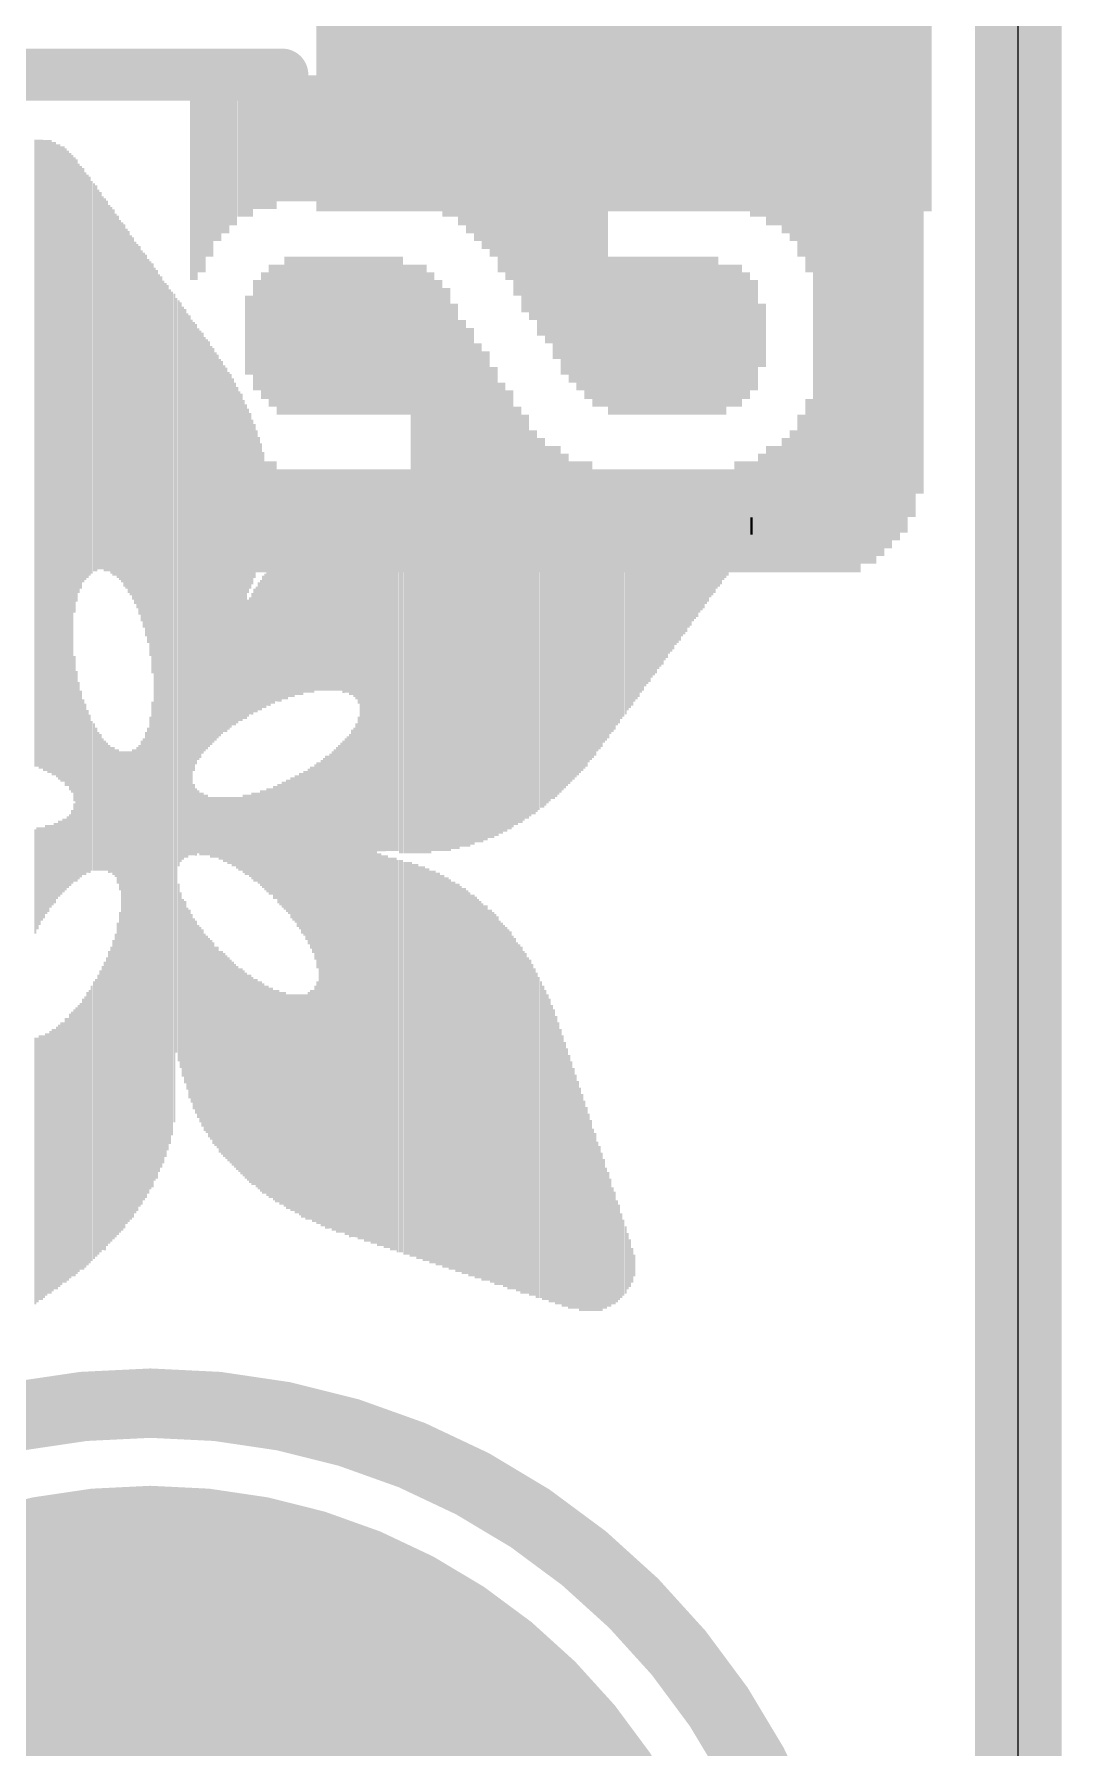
# Model space of a CAD drawing. Extents: x -9.1 to 30.1, y -12.8 to 22.4.
# Drawn here: x 17.38 to 20.38, y -0.6 to 4.42 of the extents above; entities that cross this region are included whole.
import ezdxf

# ---------------------------------------------------------------- set-up
doc = ezdxf.new("R2010")
doc.units = 0
for name, color, linetype in [('1', 12, 'CONTINUOUS'), ('16', 5, 'CONTINUOUS'), ('17', 110, 'CONTINUOUS'), ('20', 53, 'CONTINUOUS'), ('21', 40, 'CONTINUOUS'), ('22', 6, 'CONTINUOUS')]:
    doc.layers.add(name, color=color, linetype=linetype)

# ---------------------------------------------------------------- blocks, each defined once
blk = doc.blocks.new('RECT')
blk.add_solid([(-0.5, -0.5), (0.5, -0.5), (-0.5, 0.5), (0.5, 0.5)])
blk = doc.blocks.new('ROUNDP')
at = {"const_width": 0.5}
blk.add_lwpolyline([(0, -0.25, 1), (0, 0.25, 1), (0, -0.25)], format="xyb", dxfattribs=at)

msp = doc.modelspace()

# ---------------------------------------------------------------- linework, layer by layer
at = {"layer": '1', "const_width": 0.254}
msp.add_lwpolyline([(20.2565, 18.7325), (20.2565, -4.1275)], dxfattribs=at)
at = {"layer": '16', "const_width": 0.254}
msp.add_lwpolyline([(20.2565, 18.7325), (20.2565, -4.1275)], dxfattribs=at)
at = {"layer": '20'}
msp.add_line((20.2565, -1.5875), (20.2565, 16.1925), dxfattribs=at)
at = {"layer": '21', "const_width": 0.1524}
msp.add_lwpolyline([(18.1025, 4.3025), (15.5025, 4.3025)], dxfattribs=at)
at = {"layer": '21'}
for points, const_width in [([(18.1025, 4.2644, 1), (18.1025, 4.3406)], 0.0762), ([(17.7165, -3.5875, 1), (17.7165, 0.4125, 1), (17.7165, -3.5875)], 0.2032)]:
    msp.add_lwpolyline(points, format="xyb", dxfattribs=dict(at, const_width=const_width))

# ---------------------------------------------------------------- block references
at = {"layer": '1', "xscale": 1.8, "yscale": 1.2, "rotation": 180}
msp.add_blockref('RECT', (19.1025, 4.5025), dxfattribs=at)
at = {"layer": '17', "xscale": 3.516, "yscale": 3.516}
msp.add_blockref('ROUNDP', (17.7165, -1.5875), dxfattribs=at)
msp.add_blockref('ROUNDP', (17.7165, -1.5875), dxfattribs=at)
at = {"layer": '21', "rotation": 90}
for p, xscale, yscale in [((17.38, 3.1941), 1.8351, 0.0063), ((17.3863, 3.1941), 1.8351, 0.0064), ((17.3926, 3.1909), 1.8415, 0.0063), ((17.399, 3.1909), 1.8415, 0.0064), ((17.4054, 3.1877), 1.8478, 0.0063), ((17.4117, 3.1877), 1.8478, 0.0064), ((17.4181, 3.1845), 1.8542, 0.0063), ((17.4244, 3.1845), 1.8542, 0.0064), ((17.4307, 3.1782), 1.8542, 0.0063), ((17.4371, 3.1782), 1.8542, 0.0064), ((17.4435, 3.1718), 1.8542, 0.0063), ((17.4498, 3.1686), 1.8605, 0.0064), ((17.4562, 3.1623), 1.8606, 0.0063), ((17.4625, 3.1623), 1.8606, 0.0064), ((17.4688, 3.1528), 1.8669, 0.0063), ((17.4752, 3.1496), 1.8606, 0.0064), ((17.4816, 3.1401), 1.8669, 0.0063), ((17.4879, 3.1338), 1.8669, 0.0064), ((17.4943, 3.3941), 1.3335, 0.0063), ((17.5006, 3.4068), 1.2954, 0.0064), ((17.5069, 3.4132), 1.2573, 0.0063), ((17.5133, 3.4163), 1.2382, 0.0064), ((17.5197, 3.4226), 1.2129, 0.0063), ((17.526, 3.4195), 1.1938, 0.0064), ((17.5324, 3.4195), 1.1811, 0.0063), ((17.5387, 3.4195), 1.1684, 0.0064), ((17.545, 3.4163), 1.1494, 0.0063), ((17.5514, 3.4163), 1.1366, 0.0064), ((17.5578, 3.4132), 1.1303, 0.0063), ((17.5641, 3.41), 1.1113, 0.0064), ((17.5705, 3.4068), 1.1049, 0.0063), ((17.5768, 3.4004), 1.0922, 0.0064), ((17.5831, 3.3941), 1.0922, 0.0063), ((17.5895, 3.3909), 1.0858, 0.0064), ((17.5959, 3.3845), 1.0731, 0.0063), ((17.6022, 3.3782), 1.0732, 0.0064), ((17.6086, 3.3719), 1.0731, 0.0063), ((17.6149, 3.3655), 1.0604, 0.0064), ((17.6212, 3.3592), 1.0605, 0.0063), ((17.6276, 3.3497), 1.0541, 0.0064), ((17.634, 3.3433), 1.0541, 0.0063), ((17.6403, 3.3338), 1.0605, 0.0064), ((17.6467, 3.3243), 1.0541, 0.0063), ((17.653, 3.3147), 1.0604, 0.0064), ((17.6593, 3.3052), 1.0541, 0.0063), ((17.6657, 3.2957), 1.0605, 0.0064), ((17.6721, 3.283), 1.0605, 0.0063), ((17.6784, 3.2734), 1.0668, 0.0064), ((17.6848, 3.2608), 1.0795, 0.0063), ((17.6911, 3.2449), 1.0859, 0.0064), ((17.6974, 3.2322), 1.0985, 0.0063), ((17.7038, 3.2163), 1.1176, 0.0064), ((17.7102, 3.2004), 1.124, 0.0063), ((17.7165, 3.1782), 1.1557, 0.0064), ((17.7229, 3.1496), 1.2002, 0.0063), ((17.7292, 2.4003), 2.6734, 0.0064), ((17.7355, 2.4003), 2.6606, 0.0063), ((17.7419, 2.4035), 2.6289, 0.0064), ((17.7483, 2.4066), 2.6099, 0.0063), ((17.7546, 2.4066), 2.5845, 0.0064), ((17.761, 2.413), 2.559, 0.0063), ((17.7673, 2.4194), 2.5337, 0.0064), ((17.7736, 2.4226), 2.5019, 0.0063), ((17.78, 2.4321), 2.4701, 0.0064), ((17.7864, 2.448), 2.4257, 0.0063), ((17.7927, 2.5432), 2.2098, 0.0064), ((17.7991, 2.8131), 1.6573, 0.0063), ((17.8054, 2.8163), 1.6383, 0.0064), ((17.8117, 2.8131), 1.6193, 0.0063), ((17.8181, 2.8131), 1.6065, 0.0064), ((17.8245, 2.8067), 1.5938, 0.0063), ((17.8308, 2.8067), 1.5812, 0.0064), ((17.8372, 2.8004), 1.5685, 0.0063), ((17.8435, 2.921), 1.3144, 0.0064), ((17.8498, 2.9274), 1.2891, 0.0063), ((17.8562, 2.9274), 1.2637, 0.0064), ((17.8626, 2.9274), 1.2509, 0.0063), ((17.8689, 2.9306), 1.2319, 0.0064), ((17.8753, 2.9274), 1.2129, 0.0063), ((17.8816, 2.9274), 1.2001, 0.0064), ((17.888, 2.9274), 1.1875, 0.0063), ((17.8943, 2.9242), 1.1684, 0.0064), ((17.9007, 2.9242), 1.1557, 0.0063), ((17.907, 2.921), 1.1366, 0.0064), ((17.9134, 2.921), 1.124, 0.0063), ((17.9197, 2.9179), 1.1049, 0.0064), ((17.9261, 2.9178), 1.0922, 0.0063), ((17.9324, 2.9146), 1.0731, 0.0064), ((17.9388, 2.9115), 1.0668, 0.0063), ((17.9451, 2.9083), 1.0478, 0.0064), ((17.9515, 2.9083), 1.035, 0.0063), ((17.9578, 2.9051), 1.016, 0.0064), ((17.9642, 2.8988), 1.0033, 0.0063), ((17.9705, 2.8956), 0.9842, 0.0064), ((17.9769, 2.8924), 0.9652, 0.0063), ((17.9832, 2.8893), 0.9589, 0.0064), ((17.9896, 2.8829), 0.9334, 0.0063), ((17.9959, 2.8765), 0.9207, 0.0064), ((18.0023, 3.0544), 0.5397, 0.0063), ((18.0086, 3.0544), 0.5143, 0.0064), ((18.015, 3.0512), 0.4826, 0.0063), ((18.0213, 3.0544), 0.4509, 0.0064), ((18.0277, 3.0544), 0.4127, 0.0063), ((18.034, 3.0544), 0.3747, 0.0064), ((18.0404, 3.0544), 0.3365, 0.0063), ((18.0467, 3.0512), 0.2921, 0.0064), ((18.0531, 3.048), 0.235, 0.0063), ((18.0594, 3.048), 0.1588, 0.0064), ((18.542, 2.5718), 1.0859, 0.0064), ((18.5483, 2.5718), 1.0859, 0.0063), ((18.5547, 2.5718), 1.0859, 0.0064), ((18.5611, 2.5718), 1.0859, 0.0063), ((18.5674, 2.5718), 1.0859, 0.0064), ((18.5738, 2.5718), 1.0859, 0.0063), ((18.5801, 2.5718), 1.0859, 0.0064), ((18.5864, 2.5718), 1.0859, 0.0063), ((18.5928, 2.5718), 1.0859, 0.0064), ((18.5992, 2.575), 1.0795, 0.0063), ((18.6055, 2.575), 1.0795, 0.0064), ((18.6119, 2.5781), 1.0858, 0.0063), ((18.6182, 2.5781), 1.0858, 0.0064), ((18.6245, 2.5813), 1.0795, 0.0063), ((18.6309, 2.5813), 1.0795, 0.0064), ((18.6373, 2.5813), 1.0795, 0.0063), ((18.6436, 2.5813), 1.0795, 0.0064), ((18.65, 2.5813), 1.0795, 0.0063), ((18.6563, 2.5844), 1.0731, 0.0064), ((18.6626, 2.5844), 1.0731, 0.0063), ((18.669, 2.5876), 1.0668, 0.0064), ((18.6754, 2.5876), 1.0668, 0.0063), ((18.6817, 2.5876), 1.0668, 0.0064), ((18.6881, 2.5876), 1.0668, 0.0063), ((18.6944, 2.5908), 1.0604, 0.0064), ((18.7007, 2.5908), 1.0604, 0.0063), ((18.7071, 2.5939), 1.0541, 0.0064), ((18.7135, 2.5939), 1.0541, 0.0063), ((18.7198, 2.5939), 1.0541, 0.0064), ((18.7262, 2.5972), 1.0477, 0.0063), ((18.7325, 2.5972), 1.0477, 0.0064), ((18.7388, 2.6003), 1.0414, 0.0063), ((18.7452, 2.6003), 1.0414, 0.0064), ((18.7516, 2.6035), 1.035, 0.0063), ((18.7579, 2.6035), 1.035, 0.0064), ((18.7643, 2.6067), 1.0287, 0.0063), ((18.7706, 2.6067), 1.0287, 0.0064), ((18.7769, 2.6099), 1.0223, 0.0063), ((18.7833, 2.613), 1.016, 0.0064), ((18.7897, 2.613), 1.016, 0.0063), ((18.796, 2.6162), 1.0096, 0.0064), ((18.8024, 2.6162), 1.0096, 0.0063), ((18.8087, 2.6194), 1.0033, 0.0064), ((18.815, 2.6225), 0.9969, 0.0063), ((18.8214, 2.6225), 0.9969, 0.0064), ((18.8278, 2.6257), 0.9906, 0.0063), ((18.8341, 2.6289), 0.9842, 0.0064), ((18.8405, 2.6289), 0.9842, 0.0063), ((18.8468, 2.6321), 0.9779, 0.0064), ((18.8531, 2.6353), 0.9715, 0.0063), ((18.8595, 2.6384), 0.9652, 0.0064), ((18.8659, 2.6384), 0.9652, 0.0063), ((18.8722, 2.6416), 0.9588, 0.0064), ((18.8786, 2.6448), 0.9525, 0.0063), ((18.8849, 2.648), 0.9461, 0.0064), ((18.8912, 2.6511), 0.9398, 0.0063), ((18.8976, 2.6511), 0.9398, 0.0064), ((18.904, 2.6543), 0.9334, 0.0063), ((18.9103, 2.6575), 0.9271, 0.0064), ((18.9167, 2.6606), 0.9207, 0.0063), ((18.923, 2.6638), 0.9144, 0.0064), ((18.9293, 2.667), 0.908, 0.0063), ((18.9357, 2.6702), 0.9017, 0.0064), ((18.9421, 2.6734), 0.8953, 0.0063), ((18.9484, 2.6765), 0.889, 0.0064), ((18.9548, 2.6797), 0.8826, 0.0063), ((18.9611, 2.6829), 0.8763, 0.0064), ((18.9674, 2.6861), 0.8699, 0.0063), ((18.9738, 2.6892), 0.8636, 0.0064), ((18.9802, 2.6924), 0.8572, 0.0063), ((18.9865, 2.6956), 0.8509, 0.0064), ((18.9929, 2.6987), 0.8445, 0.0063), ((18.9992, 2.7051), 0.8318, 0.0064), ((19.0055, 2.7083), 0.8255, 0.0063), ((19.0119, 2.7115), 0.8191, 0.0064), ((19.0183, 2.7146), 0.8128, 0.0063), ((19.0246, 2.721), 0.8001, 0.0064), ((19.031, 2.7242), 0.7937, 0.0063), ((19.0373, 2.7273), 0.7874, 0.0064), ((19.0436, 2.7336), 0.7747, 0.0063), ((19.05, 2.7369), 0.7683, 0.0064), ((19.0564, 2.74), 0.762, 0.0063), ((19.0627, 2.7464), 0.7493, 0.0064), ((19.0691, 2.7496), 0.7429, 0.0063), ((19.0754, 2.7527), 0.7366, 0.0064), ((19.0817, 2.7591), 0.7239, 0.0063), ((19.0881, 2.7623), 0.7175, 0.0064), ((19.0945, 2.7686), 0.7048, 0.0063), ((19.1008, 2.7717), 0.6985, 0.0064), ((19.1072, 2.775), 0.6921, 0.0063), ((19.1135, 2.7813), 0.6794, 0.0064), ((19.1198, 2.7845), 0.6731, 0.0063), ((19.1262, 2.7877), 0.6667, 0.0064), ((19.1326, 2.794), 0.654, 0.0063), ((19.1389, 2.7972), 0.6477, 0.0064), ((19.1453, 2.8004), 0.6413, 0.0063), ((19.1516, 2.8067), 0.6286, 0.0064), ((19.1579, 2.8098), 0.6223, 0.0063), ((19.1643, 2.8162), 0.6096, 0.0064), ((19.1707, 2.8194), 0.6032, 0.0063), ((19.177, 2.8226), 0.5969, 0.0064), ((19.1834, 2.8289), 0.5842, 0.0063), ((19.1897, 2.8321), 0.5778, 0.0064), ((19.196, 2.8353), 0.5715, 0.0063), ((19.2024, 2.8416), 0.5588, 0.0064), ((19.2088, 2.8448), 0.5524, 0.0063), ((19.2151, 2.8479), 0.5461, 0.0064), ((19.2215, 2.8543), 0.5334, 0.0063), ((19.2278, 2.8575), 0.527, 0.0064), ((19.2341, 2.8639), 0.5143, 0.0063), ((19.2405, 2.867), 0.508, 0.0064), ((19.2469, 2.8702), 0.5016, 0.0063), ((19.2532, 2.8765), 0.4889, 0.0064), ((19.2596, 2.8797), 0.4826, 0.0063), ((19.2659, 2.8829), 0.4762, 0.0064), ((19.2722, 2.8893), 0.4635, 0.0063), ((19.2786, 2.8924), 0.4572, 0.0064), ((19.285, 2.8956), 0.4508, 0.0063), ((19.2913, 2.902), 0.4381, 0.0064), ((19.2977, 2.9051), 0.4318, 0.0063), ((19.304, 2.9115), 0.4191, 0.0064), ((19.3103, 2.9146), 0.4127, 0.0063), ((19.3167, 2.9178), 0.4064, 0.0064), ((19.3231, 2.9242), 0.3937, 0.0063), ((19.3294, 2.9274), 0.3873, 0.0064), ((19.3358, 2.9305), 0.381, 0.0063), ((19.3421, 2.9369), 0.3683, 0.0064), ((19.3484, 2.9401), 0.3619, 0.0063), ((19.3548, 2.9464), 0.3492, 0.0064), ((19.3612, 2.9464), 0.3366, 0.0063), ((19.3675, 2.9496), 0.3302, 0.0064), ((19.3739, 2.956), 0.3175, 0.0063), ((19.3802, 2.9591), 0.3112, 0.0064), ((18.3325, 1.9781), 2.1717, 0.0063), ((18.3388, 1.9781), 2.1717, 0.0064), ((18.3452, 1.978), 2.1844, 0.0063), ((18.3515, 1.978), 2.1844, 0.0064), ((18.3578, 1.978), 2.1844, 0.0063), ((18.3642, 1.9781), 2.1971, 0.0064), ((18.3706, 1.9781), 2.1971, 0.0063), ((18.3769, 1.9781), 2.1971, 0.0064), ((18.3833, 2.5558), 1.0541, 0.0063), ((18.3896, 2.5558), 1.0541, 0.0064), ((18.3959, 2.5558), 1.0541, 0.0063), ((18.4023, 2.5558), 1.0541, 0.0064), ((18.4087, 2.5591), 1.0605, 0.0063), ((18.415, 2.5591), 1.0605, 0.0064), ((18.4214, 2.5591), 1.0605, 0.0063), ((18.4277, 2.5622), 1.0668, 0.0064), ((18.434, 2.5622), 1.0668, 0.0063), ((18.4404, 2.5622), 1.0668, 0.0064), ((18.4468, 2.5591), 1.0731, 0.0063), ((18.4531, 2.5591), 1.0731, 0.0064), ((18.4595, 2.5623), 1.0795, 0.0063), ((18.4658, 2.5623), 1.0795, 0.0064), ((18.4721, 2.5623), 1.0795, 0.0063), ((18.4785, 2.5623), 1.0795, 0.0064), ((18.4849, 2.5623), 1.0795, 0.0063), ((18.4912, 2.5654), 1.0858, 0.0064), ((18.4976, 2.5654), 1.0858, 0.0063), ((18.5039, 2.5654), 1.0858, 0.0064), ((18.5102, 2.5654), 1.0858, 0.0063), ((18.5166, 2.5654), 1.0858, 0.0064), ((18.523, 2.5654), 1.0858, 0.0063), ((18.5293, 2.5654), 1.0858, 0.0064), ((18.5357, 2.5654), 1.0858, 0.0063), ((19.3865, 2.9591), 0.2984, 0.0063), ((19.3929, 2.9655), 0.2857, 0.0064), ((19.3993, 2.9686), 0.2794, 0.0063), ((19.4056, 2.9687), 0.2667, 0.0064), ((19.412, 2.975), 0.254, 0.0063), ((19.4183, 2.975), 0.2413, 0.0064), ((19.4246, 2.9813), 0.2286, 0.0063), ((19.431, 2.9813), 0.2159, 0.0064), ((19.4374, 2.9845), 0.1968, 0.0063), ((19.4437, 2.9813), 0.1778, 0.0064), ((19.4501, 2.9845), 0.1588, 0.0063), ((18.2309, 2.7559), 0.5144, 0.0063), ((18.2372, 2.7591), 0.5207, 0.0064), ((18.2436, 2.7591), 0.5207, 0.0063), ((18.2499, 2.7623), 0.5271, 0.0064), ((18.2563, 2.7623), 0.5271, 0.0063), ((18.2626, 2.7654), 0.5334, 0.0064), ((18.269, 2.7654), 0.5334, 0.0063), ((18.2753, 2.7686), 0.5398, 0.0064), ((18.2817, 2.7654), 0.5461, 0.0063), ((18.288, 2.7686), 0.5524, 0.0064), ((18.2944, 2.7686), 0.5524, 0.0063), ((18.3007, 2.7686), 0.5652, 0.0064), ((18.3071, 2.7686), 0.5652, 0.0063), ((18.3134, 2.7686), 0.5778, 0.0064), ((18.3198, 2.7654), 0.5842, 0.0063), ((18.3261, 2.7591), 0.5969, 0.0064), ((19.4564, 2.9813), 0.1397, 0.0064), ((19.4627, 2.9845), 0.1206, 0.0063), ((19.4691, 2.9845), 0.0826, 0.0064), ((18.161, 2.7242), 0.4763, 0.0064), ((18.1674, 2.7305), 0.4762, 0.0063), ((18.1737, 2.7337), 0.4826, 0.0064), ((18.1801, 2.7369), 0.4889, 0.0063), ((18.1864, 2.7369), 0.4889, 0.0064), ((18.1928, 2.7401), 0.4953, 0.0063), ((18.1991, 2.7464), 0.4953, 0.0064), ((18.2055, 2.7496), 0.5017, 0.0063), ((18.2118, 2.7496), 0.5017, 0.0064), ((18.2182, 2.7527), 0.508, 0.0063), ((18.2245, 2.7527), 0.508, 0.0064), ((19.4755, 2.9813), 0.0508, 0.0063), ((18.1039, 2.6924), 0.4382, 0.0063), ((18.1102, 2.6956), 0.4445, 0.0064), ((18.1166, 2.6987), 0.4509, 0.0063), ((18.1229, 2.7051), 0.4508, 0.0064), ((18.1293, 2.7083), 0.4572, 0.0063), ((18.1356, 2.7115), 0.4635, 0.0064), ((18.142, 2.7178), 0.4636, 0.0063), ((18.1483, 2.721), 0.4699, 0.0064), ((18.1547, 2.721), 0.4699, 0.0063), ((18.0658, 2.6575), 0.4064, 0.0063), ((18.0721, 2.6638), 0.4064, 0.0064), ((18.0785, 2.6702), 0.4191, 0.0063), ((18.0848, 2.6766), 0.4191, 0.0064), ((18.0912, 2.6797), 0.4254, 0.0063), ((18.0975, 2.6829), 0.4318, 0.0064), ((18.034, 2.6289), 0.3746, 0.0064), ((18.0404, 2.6321), 0.381, 0.0063), ((18.0467, 2.6416), 0.3874, 0.0064), ((18.0531, 2.6448), 0.3937, 0.0063), ((18.0594, 2.6512), 0.3937, 0.0064), ((18.0023, 2.5939), 0.3429, 0.0063), ((18.0086, 2.6004), 0.3429, 0.0064), ((18.015, 2.6067), 0.3556, 0.0063), ((18.0213, 2.6162), 0.362, 0.0064), ((18.0277, 2.6194), 0.3683, 0.0063), ((17.4943, 2.3876), 0.4254, 0.0063), ((17.5006, 2.2479), 0.616, 0.0064), ((17.5069, 2.2352), 0.5778, 0.0063), ((17.5133, 2.2256), 0.5461, 0.0064), ((17.5197, 2.2162), 0.5143, 0.0063), ((17.526, 2.2098), 0.5016, 0.0064), ((17.7229, 1.7558), 1.4224, 0.0063), ((17.5324, 2.2035), 0.4763, 0.0063), ((17.5387, 2.1971), 0.4636, 0.0064), ((17.545, 2.1907), 0.4381, 0.0063), ((17.7165, 1.7304), 1.3843, 0.0064), ((18.3261, 1.6574), 1.5303, 0.0064), ((17.5514, 2.1876), 0.4318, 0.0064), ((17.5578, 2.1812), 0.4191, 0.0063), ((17.5641, 2.1749), 0.4064, 0.0064), ((17.5705, 2.1717), 0.4, 0.0063), ((17.5768, 2.1654), 0.3873, 0.0064), ((17.6974, 1.6828), 1.3525, 0.0063), ((17.7038, 1.6955), 1.3653, 0.0064), ((17.7102, 1.7082), 1.3653, 0.0063), ((18.288, 1.632), 1.4541, 0.0064), ((18.2944, 1.6352), 1.4605, 0.0063), ((18.3007, 1.6351), 1.4732, 0.0064), ((18.3071, 1.6415), 1.4859, 0.0063), ((18.3134, 1.6447), 1.4923, 0.0064), ((18.3198, 1.651), 1.505, 0.0063), ((17.5831, 2.1622), 0.381, 0.0063), ((17.5895, 2.159), 0.3746, 0.0064), ((17.5959, 2.1526), 0.3747, 0.0063), ((17.6022, 2.1495), 0.3683, 0.0064), ((17.6086, 2.1463), 0.3746, 0.0063), ((17.6149, 2.14), 0.3747, 0.0064), ((17.6212, 2.1305), 0.3937, 0.0063), ((17.6276, 2.1177), 0.4064, 0.0064), ((17.634, 1.6193), 1.4033, 0.0063), ((17.6403, 1.6224), 1.397, 0.0064), ((17.6467, 1.6288), 1.3843, 0.0063), ((17.653, 1.632), 1.3779, 0.0064), ((17.6593, 1.6351), 1.3716, 0.0063), ((17.6657, 1.6415), 1.3716, 0.0064), ((17.6721, 1.6479), 1.3589, 0.0063), ((17.6784, 1.6542), 1.3589, 0.0064), ((17.6848, 1.6637), 1.3526, 0.0063), ((17.6911, 1.6733), 1.3589, 0.0064), ((18.2309, 1.616), 1.3843, 0.0063), ((18.2372, 1.616), 1.3843, 0.0064), ((18.2436, 1.6193), 1.3907, 0.0063), ((18.2499, 1.6193), 1.4033, 0.0064), ((18.2563, 1.6225), 1.4097, 0.0063), ((18.2626, 1.6224), 1.4224, 0.0064), ((18.269, 1.6256), 1.4288, 0.0063), ((18.2753, 1.6288), 1.4351, 0.0064), ((18.2817, 1.632), 1.4415, 0.0063), ((18.1674, 2.0225), 0.4826, 0.0063), ((18.1737, 2.0162), 0.4953, 0.0064), ((18.1801, 2.013), 0.5143, 0.0063), ((18.1864, 2.0098), 0.5334, 0.0064), ((18.1928, 2.0034), 0.5461, 0.0063), ((18.1991, 1.997), 0.5715, 0.0064), ((18.2055, 1.9876), 0.6033, 0.0063), ((18.2118, 1.6129), 1.3526, 0.0064), ((18.2182, 1.6129), 1.3652, 0.0063), ((18.2245, 1.6161), 1.3716, 0.0064), ((17.8435, 2.1209), 0.2096, 0.0064), ((17.8498, 2.1145), 0.1969, 0.0063), ((18.0594, 2.0606), 0.3048, 0.0064), ((18.0658, 2.0574), 0.3112, 0.0063), ((18.0721, 2.0574), 0.3112, 0.0064), ((18.0785, 2.0542), 0.3302, 0.0063), ((18.0848, 2.0542), 0.3302, 0.0064), ((18.0912, 2.0511), 0.3493, 0.0063), ((18.0975, 2.0479), 0.3556, 0.0064), ((18.1039, 2.0478), 0.3683, 0.0063), ((18.1102, 2.0447), 0.3746, 0.0064), ((18.1166, 2.0447), 0.3874, 0.0063), ((18.1229, 2.0415), 0.3937, 0.0064), ((18.1293, 2.0383), 0.4127, 0.0063), ((18.1356, 2.0352), 0.4191, 0.0064), ((18.142, 2.0352), 0.4318, 0.0063), ((18.1483, 2.0289), 0.4445, 0.0064), ((18.1547, 2.0288), 0.4572, 0.0063), ((18.161, 2.0225), 0.4699, 0.0064), ((17.4943, 2.0542), 0.2286, 0.0063), ((17.8562, 2.1145), 0.1841, 0.0064), ((17.8626, 2.1082), 0.1842, 0.0063), ((17.8689, 2.1082), 0.1842, 0.0064), ((17.8753, 2.105), 0.1778, 0.0063), ((17.8816, 2.105), 0.1778, 0.0064), ((17.888, 2.1019), 0.1715, 0.0063), ((17.8943, 2.0987), 0.1778, 0.0064), ((17.9007, 2.0987), 0.1778, 0.0063), ((17.907, 2.0987), 0.1778, 0.0064), ((17.9134, 2.0987), 0.1778, 0.0063), ((17.9197, 2.0955), 0.1842, 0.0064), ((17.9261, 2.0955), 0.1842, 0.0063), ((17.9324, 2.0924), 0.1905, 0.0064), ((17.9388, 2.0924), 0.1905, 0.0063), ((17.9451, 2.0892), 0.1969, 0.0064), ((17.9515, 2.0892), 0.1969, 0.0063), ((17.9578, 2.086), 0.2032, 0.0064), ((17.9642, 2.086), 0.2032, 0.0063), ((17.9705, 2.0828), 0.2096, 0.0064), ((17.9769, 2.0796), 0.2159, 0.0063), ((17.9832, 2.0796), 0.2159, 0.0064), ((17.9896, 2.0796), 0.2286, 0.0063), ((17.9959, 2.0764), 0.2349, 0.0064), ((18.0023, 2.0764), 0.2349, 0.0063), ((18.0086, 2.0733), 0.2413, 0.0064), ((18.015, 2.0733), 0.254, 0.0063), ((18.0213, 2.0701), 0.2604, 0.0064), ((18.0277, 2.0701), 0.2604, 0.0063), ((18.034, 2.067), 0.2667, 0.0064), ((18.0404, 2.0669), 0.2794, 0.0063), ((18.0467, 2.0638), 0.2857, 0.0064), ((18.0531, 2.0606), 0.2921, 0.0063), ((17.4371, 1.9939), 0.235, 0.0064), ((17.4435, 2.0003), 0.2223, 0.0063), ((17.4498, 2.0066), 0.2222, 0.0064), ((17.4562, 2.0097), 0.2159, 0.0063), ((17.4625, 2.0162), 0.2159, 0.0064), ((17.4688, 2.0193), 0.2096, 0.0063), ((17.4752, 2.0257), 0.2095, 0.0064), ((17.4816, 2.032), 0.2096, 0.0063), ((17.4879, 2.0415), 0.2159, 0.0064), ((17.38, 1.9399), 0.3048, 0.0063), ((17.3863, 1.9495), 0.2985, 0.0064), ((17.3926, 1.9558), 0.2858, 0.0063), ((17.399, 1.9622), 0.2731, 0.0064), ((17.4054, 1.9654), 0.2667, 0.0063), ((17.4117, 1.9748), 0.2603, 0.0064), ((17.4181, 1.978), 0.254, 0.0063), ((17.4244, 1.9844), 0.2413, 0.0064), ((17.4307, 1.9876), 0.2349, 0.0063), ((18.3833, 1.4478), 1.1494, 0.0063), ((18.3896, 1.4478), 1.1494, 0.0064), ((18.3959, 1.4446), 1.143, 0.0063), ((18.4023, 1.4415), 1.1493, 0.0064), ((18.4087, 1.4415), 1.1493, 0.0063), ((18.415, 1.4383), 1.143, 0.0064), ((18.4214, 1.4351), 1.1494, 0.0063), ((18.4277, 1.4351), 1.1494, 0.0064), ((18.434, 1.4351), 1.1494, 0.0063), ((18.4404, 1.4287), 1.1493, 0.0064), ((18.4468, 1.4287), 1.1493, 0.0063), ((18.4531, 1.4287), 1.1493, 0.0064), ((18.4595, 1.4224), 1.1494, 0.0063), ((18.4658, 1.4224), 1.1494, 0.0064), ((18.4721, 1.4224), 1.1494, 0.0063), ((18.4785, 1.4193), 1.1557, 0.0064), ((18.4849, 1.4161), 1.1493, 0.0063), ((18.4912, 1.4161), 1.1493, 0.0064), ((18.4976, 1.4129), 1.1557, 0.0063), ((18.5039, 1.4097), 1.1494, 0.0064), ((18.5102, 1.4097), 1.1494, 0.0063), ((18.5166, 1.4065), 1.1557, 0.0064), ((18.523, 1.4034), 1.1493, 0.0063), ((18.5293, 1.4034), 1.1493, 0.0064), ((18.5357, 1.397), 1.1494, 0.0063), ((18.542, 1.397), 1.1494, 0.0064), ((18.5483, 1.397), 1.1494, 0.0063), ((18.5547, 1.3907), 1.1493, 0.0064), ((18.5611, 1.3907), 1.1493, 0.0063), ((18.5674, 1.3875), 1.143, 0.0064), ((18.5738, 1.3843), 1.1494, 0.0063), ((17.7991, 1.6733), 0.5207, 0.0063), ((17.8054, 1.651), 0.5144, 0.0064), ((18.5801, 1.3811), 1.143, 0.0064), ((18.5864, 1.3811), 1.143, 0.0063), ((18.5928, 1.3748), 1.143, 0.0064), ((18.5992, 1.3716), 1.1366, 0.0063), ((18.6055, 1.3716), 1.1366, 0.0064), ((18.6119, 1.3653), 1.1367, 0.0063), ((18.6182, 1.3653), 1.1367, 0.0064), ((18.6245, 1.362), 1.1303, 0.0063), ((18.6309, 1.3558), 1.1303, 0.0064), ((18.6373, 1.3558), 1.1303, 0.0063), ((18.6436, 1.3526), 1.1239, 0.0064), ((18.65, 1.3462), 1.124, 0.0063), ((17.8117, 1.6288), 0.5207, 0.0063), ((17.8181, 1.6161), 0.5334, 0.0064), ((17.8245, 1.597), 0.5334, 0.0063), ((17.8308, 1.5812), 0.5525, 0.0064), ((18.6563, 1.343), 1.1176, 0.0064), ((18.6626, 1.343), 1.1176, 0.0063), ((18.669, 1.3367), 1.1176, 0.0064), ((18.6754, 1.3335), 1.1112, 0.0063), ((18.6817, 1.3304), 1.1049, 0.0064), ((18.6881, 1.3239), 1.1049, 0.0063), ((18.6944, 1.3208), 1.0986, 0.0064), ((18.7007, 1.3208), 1.0986, 0.0063), ((18.7071, 1.3145), 1.0859, 0.0064), ((18.7135, 1.3113), 1.0922, 0.0063), ((17.6212, 1.3621), 0.9144, 0.0063), ((17.6276, 1.3811), 0.9398, 0.0064), ((17.8372, 1.5685), 0.5525, 0.0063), ((17.8435, 1.5526), 0.5588, 0.0064), ((17.8498, 1.5431), 0.5651, 0.0063), ((17.8562, 1.5304), 0.5651, 0.0064), ((17.8626, 1.5209), 0.5715, 0.0063), ((18.7198, 1.3081), 1.0858, 0.0064), ((18.7262, 1.3017), 1.0859, 0.0063), ((18.7325, 1.2986), 1.0795, 0.0064), ((18.7388, 1.2922), 1.0668, 0.0063), ((18.7452, 1.2891), 1.0605, 0.0064), ((18.7516, 1.2827), 1.0604, 0.0063), ((18.7579, 1.2795), 1.0541, 0.0064), ((17.6086, 1.3304), 0.8763, 0.0063), ((17.6149, 1.343), 0.889, 0.0064), ((17.8689, 1.5113), 0.5778, 0.0064), ((17.8753, 1.4986), 0.5778, 0.0063), ((17.8816, 1.4923), 0.5779, 0.0064), ((17.888, 1.4827), 0.5842, 0.0063), ((17.8943, 1.4764), 0.5842, 0.0064), ((17.9007, 1.4668), 0.5905, 0.0063), ((18.7643, 1.2732), 1.0541, 0.0063), ((18.7706, 1.27), 1.0478, 0.0064), ((18.7769, 1.2637), 1.0351, 0.0063), ((18.7833, 1.2605), 1.0287, 0.0064), ((18.7897, 1.251), 1.0223, 0.0063), ((17.5895, 1.2954), 0.8446, 0.0064), ((17.5959, 1.3081), 0.8572, 0.0063), ((17.6022, 1.3176), 0.8636, 0.0064), ((17.907, 1.4573), 0.5842, 0.0064), ((17.9134, 1.4542), 0.5905, 0.0063), ((17.9197, 1.4415), 0.5905, 0.0064), ((17.9261, 1.4383), 0.5969, 0.0063), ((17.9324, 1.432), 0.5969, 0.0064), ((17.9388, 1.4256), 0.5969, 0.0063), ((17.9451, 1.4193), 0.5969, 0.0064), ((17.9515, 1.4129), 0.5969, 0.0063), ((18.796, 1.2478), 1.016, 0.0064), ((18.8024, 1.2414), 1.016, 0.0063), ((18.8087, 1.235), 1.0033, 0.0064), ((18.815, 1.2319), 0.997, 0.0063), ((18.8214, 1.2256), 0.9843, 0.0064), ((18.8278, 1.2192), 0.9842, 0.0063), ((17.5641, 1.2573), 0.8192, 0.0064), ((17.5705, 1.2669), 0.8255, 0.0063), ((17.5768, 1.2764), 0.8319, 0.0064), ((17.5831, 1.2827), 0.8446, 0.0063), ((17.9578, 1.4065), 0.5969, 0.0064), ((17.9642, 1.4002), 0.5969, 0.0063), ((17.9705, 1.3939), 0.5969, 0.0064), ((17.9769, 1.3875), 0.5969, 0.0063), ((17.9832, 1.3843), 0.6032, 0.0064), ((17.9896, 1.378), 0.6033, 0.0063), ((17.9959, 1.3716), 0.6032, 0.0064), ((18.0023, 1.3653), 0.6033, 0.0063), ((18.0086, 1.3621), 0.6096, 0.0064), ((18.015, 1.3557), 0.6096, 0.0063), ((18.8341, 1.2128), 0.9715, 0.0064), ((18.8405, 1.2065), 0.9588, 0.0063), ((18.8468, 1.1969), 0.9525, 0.0064), ((18.8531, 1.1906), 0.9398, 0.0063), ((17.5324, 1.2161), 0.8001, 0.0063), ((17.5387, 1.2224), 0.8001, 0.0064), ((17.545, 1.2319), 0.8064, 0.0063), ((17.5514, 1.2414), 0.8128, 0.0064), ((17.5578, 1.2478), 0.8128, 0.0063), ((18.0213, 1.3526), 0.6033, 0.0064), ((18.0277, 1.3494), 0.6096, 0.0063), ((18.034, 1.343), 0.6096, 0.0064), ((18.0404, 1.3398), 0.6159, 0.0063), ((18.0467, 1.3335), 0.616, 0.0064), ((18.0531, 1.3303), 0.6096, 0.0063), ((18.0594, 1.3272), 0.6159, 0.0064), ((18.0658, 1.3208), 0.616, 0.0063), ((18.0721, 1.3208), 0.616, 0.0064), ((18.0785, 1.3145), 0.6159, 0.0063), ((18.0848, 1.3113), 0.6223, 0.0064), ((18.0912, 1.3113), 0.6223, 0.0063), ((18.0975, 1.305), 0.6223, 0.0064), ((18.1039, 1.305), 0.6223, 0.0063), ((18.1102, 1.3017), 0.6287, 0.0064), ((18.1166, 1.2954), 0.6286, 0.0063), ((18.1229, 1.2954), 0.6286, 0.0064), ((18.1293, 1.2922), 0.635, 0.0063), ((18.1356, 1.2922), 0.635, 0.0064), ((18.142, 1.2891), 0.6413, 0.0063), ((18.1483, 1.2891), 0.6413, 0.0064), ((18.1547, 1.2859), 0.6477, 0.0063), ((18.161, 1.2827), 0.654, 0.0064), ((18.1674, 1.2827), 0.654, 0.0063), ((18.1737, 1.2795), 0.6604, 0.0064), ((18.1801, 1.2827), 0.6668, 0.0063), ((18.1864, 1.2859), 0.6731, 0.0064), ((18.1928, 1.2827), 0.6794, 0.0063), ((18.1991, 1.2891), 0.6921, 0.0064), ((18.2055, 1.2922), 0.7112, 0.0063), ((18.8595, 1.1843), 0.9271, 0.0064), ((18.8659, 1.1747), 0.9207, 0.0063), ((18.8722, 1.1684), 0.908, 0.0064), ((18.8786, 1.1621), 0.8953, 0.0063), ((17.4879, 1.1716), 0.7747, 0.0064), ((17.4943, 1.1747), 0.7811, 0.0063), ((17.5006, 1.1811), 0.781, 0.0064), ((17.5069, 1.1875), 0.7811, 0.0063), ((17.5133, 1.1938), 0.781, 0.0064), ((17.5197, 1.2002), 0.7937, 0.0063), ((17.526, 1.2065), 0.7938, 0.0064), ((18.8849, 1.1525), 0.889, 0.0064), ((18.8912, 1.143), 0.87, 0.0063), ((18.8976, 1.1367), 0.8573, 0.0064), ((17.4307, 1.124), 0.7683, 0.0063), ((17.4371, 1.1271), 0.762, 0.0064), ((17.4435, 1.1303), 0.7684, 0.0063), ((17.4498, 1.1367), 0.7683, 0.0064), ((17.4562, 1.143), 0.7684, 0.0063), ((17.4625, 1.1462), 0.762, 0.0064), ((17.4688, 1.1525), 0.7747, 0.0063), ((17.4752, 1.1557), 0.7684, 0.0064), ((17.4816, 1.1653), 0.7747, 0.0063), ((18.904, 1.124), 0.8445, 0.0063), ((18.9103, 1.1145), 0.8255, 0.0064), ((18.9167, 1.1049), 0.8064, 0.0063), ((17.38, 1.0922), 0.781, 0.0063), ((17.3863, 1.0954), 0.7747, 0.0064), ((17.3926, 1.1018), 0.7747, 0.0063), ((17.399, 1.1018), 0.7747, 0.0064), ((17.4054, 1.1049), 0.7684, 0.0063), ((17.4117, 1.1113), 0.7683, 0.0064), ((17.4181, 1.1144), 0.762, 0.0063), ((17.4244, 1.1176), 0.7684, 0.0064), ((18.923, 1.0922), 0.7938, 0.0064), ((18.9293, 1.0827), 0.7747, 0.0063), ((18.9357, 1.0732), 0.7557, 0.0064), ((18.9421, 1.0605), 0.7429, 0.0063), ((18.9484, 1.051), 0.7239, 0.0064), ((18.9548, 1.0414), 0.7048, 0.0063), ((18.9611, 1.0319), 0.6858, 0.0064), ((18.9674, 1.0224), 0.6667, 0.0063), ((18.9738, 1.0097), 0.6541, 0.0064), ((18.9802, 1.0001), 0.635, 0.0063), ((18.9865, 0.9906), 0.616, 0.0064), ((18.9929, 0.9811), 0.5969, 0.0063), ((18.9992, 0.9716), 0.5779, 0.0064), ((19.0055, 0.962), 0.5588, 0.0063), ((19.0119, 0.9493), 0.5334, 0.0064), ((19.0183, 0.943), 0.5207, 0.0063), ((19.0246, 0.9303), 0.4953, 0.0064), ((19.031, 0.9239), 0.4826, 0.0063), ((19.0373, 0.9144), 0.4636, 0.0064), ((19.0436, 0.9081), 0.4381, 0.0063), ((19.05, 0.8954), 0.4127, 0.0064), ((19.0564, 0.8921), 0.3937, 0.0063), ((19.0627, 0.8827), 0.3747, 0.0064), ((19.0691, 0.8732), 0.3429, 0.0063), ((19.0754, 0.8668), 0.3302, 0.0064), ((19.0817, 0.8573), 0.2985, 0.0063), ((19.0881, 0.8541), 0.2794, 0.0064), ((19.0945, 0.8446), 0.2477, 0.0063), ((19.1008, 0.8382), 0.2222, 0.0064), ((19.1072, 0.8319), 0.1969, 0.0063), ((19.1135, 0.8286), 0.1651, 0.0064), ((19.1198, 0.8224), 0.1397, 0.0063), ((19.1262, 0.816), 0.1016, 0.0064), ((19.1326, 0.816), 0.0635, 0.0063)]:
    msp.add_blockref('RECT', p, dxfattribs=dict(at, xscale=xscale, yscale=yscale))
at = {"layer": '22', "rotation": 90}
for p, xscale, yscale in [((17.8435, 4.0005), 0.5994, 0.0229), ((17.8665, 4.0119), 0.5766, 0.0231), ((17.8896, 4.0348), 0.5309, 0.0231), ((17.9127, 4.0576), 0.4851, 0.0231), ((17.9358, 4.0691), 0.4623, 0.0231), ((17.9589, 4.0805), 0.4394, 0.0231), ((17.9821, 4.0932), 0.414, 0.0231), ((18.0052, 4.0932), 0.414, 0.0231), ((18.0283, 4.1046), 0.3912, 0.0231), ((18.0514, 4.1046), 0.3912, 0.0231), ((18.0745, 4.1046), 0.3912, 0.0231), ((18.0975, 4.1161), 0.3683, 0.0229), ((18.1205, 4.1161), 0.3683, 0.0231), ((18.1436, 4.1161), 0.3683, 0.0231), ((18.1667, 4.1161), 0.3683, 0.0231), ((18.1898, 4.1161), 0.3683, 0.0231), ((18.2129, 4.1161), 0.3683, 0.0231), ((18.2361, 4.1161), 0.3683, 0.0231), ((18.2592, 4.1161), 0.3683, 0.0231), ((18.2823, 4.1161), 0.3683, 0.0231), ((18.3054, 4.1161), 0.3683, 0.0231), ((18.3285, 4.1161), 0.3683, 0.0231), ((18.3515, 4.1161), 0.3683, 0.0229), ((18.3745, 4.1161), 0.3683, 0.0231), ((18.3976, 4.1161), 0.3683, 0.0231), ((18.4207, 4.1161), 0.3683, 0.0231), ((18.4438, 4.1161), 0.3683, 0.0231), ((18.4669, 4.1161), 0.3683, 0.0231), ((18.4901, 4.1161), 0.3683, 0.0231), ((18.5132, 4.1161), 0.3683, 0.0231), ((18.5363, 4.1046), 0.3912, 0.0231), ((18.5594, 4.1046), 0.3912, 0.0231), ((18.5825, 4.0932), 0.414, 0.0231), ((18.6055, 4.0932), 0.414, 0.0229), ((18.6285, 4.0805), 0.4394, 0.0231), ((18.6516, 4.0691), 0.4623, 0.0231), ((18.6747, 4.0576), 0.4851, 0.0231), ((18.6978, 4.0462), 0.508, 0.0231), ((18.7209, 4.0348), 0.5309, 0.0231), ((18.7441, 4.0119), 0.5766, 0.0231), ((18.7672, 4.0005), 0.5994, 0.0231), ((18.7903, 3.9776), 0.6452, 0.0231), ((18.8134, 3.9535), 0.6934, 0.0231), ((18.8365, 3.9421), 0.7163, 0.0231), ((18.8595, 3.9192), 0.762, 0.0229), ((18.8825, 3.9078), 0.7849, 0.0231), ((18.9056, 3.8849), 0.8306, 0.0231), ((18.9287, 3.8621), 0.8763, 0.0231), ((18.9518, 3.8506), 0.8992, 0.0231), ((18.9749, 3.8392), 0.922, 0.0231), ((18.9981, 3.8265), 0.9474, 0.0231), ((19.0212, 3.8151), 0.9703, 0.0231), ((19.0443, 3.8151), 0.9703, 0.0231), ((19.0674, 4.1161), 0.3683, 0.0231), ((19.0905, 4.1161), 0.3683, 0.0231), ((19.1135, 4.1161), 0.3683, 0.0229), ((19.1365, 4.1161), 0.3683, 0.0231), ((19.1596, 4.1161), 0.3683, 0.0231), ((19.1827, 4.1161), 0.3683, 0.0231), ((19.2058, 4.1161), 0.3683, 0.0231), ((19.2289, 4.1161), 0.3683, 0.0231), ((19.2521, 4.1161), 0.3683, 0.0231), ((19.2752, 4.1161), 0.3683, 0.0231), ((19.2983, 4.1161), 0.3683, 0.0231), ((19.3214, 4.1161), 0.3683, 0.0231), ((19.3445, 4.1161), 0.3683, 0.0231), ((19.3675, 4.1161), 0.3683, 0.0229), ((19.3905, 4.1161), 0.3683, 0.0231), ((19.4136, 4.1046), 0.3912, 0.0231), ((19.4367, 4.1046), 0.3912, 0.0231), ((19.4598, 4.1046), 0.3912, 0.0231), ((19.4829, 4.0932), 0.414, 0.0231), ((19.6676, 3.5725), 1.4554, 0.0231), ((19.6907, 3.5725), 1.4554, 0.0231), ((19.7138, 3.5725), 1.4554, 0.0231), ((19.7369, 3.5725), 1.4554, 0.0231), ((19.7601, 3.5725), 1.4554, 0.0231), ((19.7832, 3.5725), 1.4554, 0.0231), ((19.8063, 3.5852), 1.43, 0.0231), ((19.8294, 3.5852), 1.43, 0.0231), ((19.8525, 3.5966), 1.4072, 0.0231), ((19.8755, 3.6081), 1.3843, 0.0229), ((19.8985, 3.6195), 1.3614, 0.0231), ((19.9216, 3.6309), 1.3386, 0.0231), ((19.9447, 3.6538), 1.2929, 0.0231), ((19.9678, 3.6881), 1.2243, 0.0231), ((19.5061, 3.9891), 0.2057, 0.0231), ((19.5292, 3.9764), 0.2311, 0.0231), ((19.5523, 3.9764), 0.2311, 0.0231), ((19.5754, 3.9649), 0.254, 0.0231), ((19.5985, 3.9535), 0.2769, 0.0231), ((19.6215, 3.9306), 0.3226, 0.0229), ((19.6445, 3.9078), 0.3683, 0.0231), ((18.1205, 3.5382), 0.4623, 0.0231), ((18.1436, 3.5382), 0.4623, 0.0231), ((18.1667, 3.5382), 0.4623, 0.0231), ((18.1898, 3.5382), 0.4623, 0.0231), ((18.2129, 3.5382), 0.4623, 0.0231), ((18.2361, 3.5382), 0.4623, 0.0231), ((18.2592, 3.5382), 0.4623, 0.0231), ((18.2823, 3.5382), 0.4623, 0.0231), ((18.3054, 3.5382), 0.4623, 0.0231), ((18.3285, 3.5382), 0.4623, 0.0231), ((18.3515, 3.5382), 0.4623, 0.0229), ((18.3745, 3.5382), 0.4623, 0.0231), ((18.3976, 3.5382), 0.4623, 0.0231), ((18.4207, 3.5382), 0.4623, 0.0231), ((18.4438, 3.5382), 0.4623, 0.0231), ((19.0674, 3.5382), 0.4623, 0.0231), ((19.0905, 3.5382), 0.4623, 0.0231), ((19.1135, 3.5382), 0.4623, 0.0229), ((19.1365, 3.5382), 0.4623, 0.0231), ((19.1596, 3.5382), 0.4623, 0.0231), ((19.1827, 3.5382), 0.4623, 0.0231), ((19.2058, 3.5382), 0.4623, 0.0231), ((19.2289, 3.5382), 0.4623, 0.0231), ((19.2521, 3.5382), 0.4623, 0.0231), ((19.2752, 3.5382), 0.4623, 0.0231), ((19.2983, 3.5382), 0.4623, 0.0231), ((19.3214, 3.5382), 0.4623, 0.0231), ((19.3445, 3.5382), 0.4623, 0.0231), ((19.3675, 3.5382), 0.4623, 0.0229), ((18.0514, 3.5382), 0.3708, 0.0231), ((18.0745, 3.5382), 0.4166, 0.0231), ((18.0975, 3.5268), 0.4394, 0.0229), ((18.4669, 3.5268), 0.4394, 0.0231), ((18.4901, 3.2957), 0.9017, 0.0231), ((18.5132, 3.2957), 0.9017, 0.0231), ((18.5363, 3.2842), 0.8788, 0.0231), ((19.3905, 3.5268), 0.4394, 0.0231), ((19.4136, 3.5382), 0.4166, 0.0231), ((19.4367, 3.5382), 0.4166, 0.0231), ((19.4598, 3.5382), 0.3708, 0.0231), ((18.0283, 3.5395), 0.3226, 0.0231), ((18.5594, 3.2728), 0.856, 0.0231), ((18.5825, 3.2614), 0.8331, 0.0231), ((19.4829, 3.5395), 0.3226, 0.0231), ((18.0052, 3.5395), 0.2311, 0.0231), ((18.6055, 3.2385), 0.7874, 0.0229), ((19.5061, 3.5395), 0.1854, 0.0231), ((18.6285, 3.2144), 0.7391, 0.0231), ((18.6516, 3.2029), 0.7163, 0.0231), ((18.6747, 3.1801), 0.6706, 0.0231), ((18.6978, 3.1686), 0.6477, 0.0231), ((18.7209, 3.1458), 0.602, 0.0231), ((17.8435, 3.2156), 0.3251, 0.0229), ((18.7441, 3.1229), 0.5563, 0.0231), ((18.7672, 3.1115), 0.5334, 0.0231), ((17.8665, 3.1801), 0.3454, 0.0231), ((18.7903, 3.0874), 0.4851, 0.0231), ((19.6445, 3.0988), 0.508, 0.0231), ((17.8896, 3.1344), 0.3454, 0.0231), ((17.9127, 3.1001), 0.3226, 0.0231), ((18.8134, 3.0759), 0.4623, 0.0231), ((18.8365, 3.0531), 0.4166, 0.0231), ((19.5985, 3.0531), 0.4166, 0.0231), ((19.6215, 3.0759), 0.4623, 0.0229), ((17.9358, 3.0772), 0.3226, 0.0231), ((17.9589, 3.0544), 0.3226, 0.0231), ((18.8595, 3.0417), 0.3937, 0.0229), ((18.8825, 3.0302), 0.3708, 0.0231), ((18.9056, 3.0302), 0.3708, 0.0231), ((19.5292, 3.0302), 0.3708, 0.0231), ((19.5523, 3.0302), 0.3708, 0.0231), ((19.5754, 3.0417), 0.3937, 0.0231), ((17.9821, 3.0315), 0.3226, 0.0231), ((18.0052, 3.0315), 0.3226, 0.0231), ((18.0283, 3.0074), 0.3251, 0.0231), ((18.0514, 3.0074), 0.3251, 0.0231), ((18.0745, 3.0074), 0.3251, 0.0231), ((18.9287, 3.0188), 0.348, 0.0231), ((18.9518, 3.0074), 0.3251, 0.0231), ((18.9749, 3.0074), 0.3251, 0.0231), ((18.9981, 3.0074), 0.3251, 0.0231), ((19.4367, 3.0074), 0.3251, 0.0231), ((19.4598, 3.0074), 0.3251, 0.0231), ((19.4829, 3.0074), 0.3251, 0.0231), ((19.5061, 3.0188), 0.348, 0.0231), ((18.0975, 2.9959), 0.3023, 0.0229), ((18.1205, 2.9959), 0.3023, 0.0231), ((18.1436, 2.9959), 0.3023, 0.0231), ((18.1667, 2.9959), 0.3023, 0.0231), ((18.1898, 2.9959), 0.3023, 0.0231), ((18.2129, 2.9959), 0.3023, 0.0231), ((18.2361, 2.9959), 0.3023, 0.0231), ((18.2592, 2.9959), 0.3023, 0.0231), ((18.2823, 2.9959), 0.3023, 0.0231), ((18.3054, 2.9959), 0.3023, 0.0231), ((18.3285, 2.9959), 0.3023, 0.0231), ((18.3515, 2.9959), 0.3023, 0.0229), ((18.3745, 2.9959), 0.3023, 0.0231), ((18.3976, 2.9959), 0.3023, 0.0231), ((18.4207, 2.9959), 0.3023, 0.0231), ((18.4438, 2.9959), 0.3023, 0.0231), ((18.4669, 2.9959), 0.3023, 0.0231), ((19.0212, 2.9959), 0.3023, 0.0231), ((19.0443, 2.9959), 0.3023, 0.0231), ((19.0674, 2.9959), 0.3023, 0.0231), ((19.0905, 2.9959), 0.3023, 0.0231), ((19.1135, 2.9959), 0.3023, 0.0229), ((19.1365, 2.9959), 0.3023, 0.0231), ((19.1596, 2.9959), 0.3023, 0.0231), ((19.1827, 2.9959), 0.3023, 0.0231), ((19.2058, 2.9959), 0.3023, 0.0231), ((19.2289, 2.9959), 0.3023, 0.0231), ((19.2521, 2.9959), 0.3023, 0.0231), ((19.2752, 2.9959), 0.3023, 0.0231), ((19.2983, 2.9959), 0.3023, 0.0231), ((19.3214, 2.9959), 0.3023, 0.0231), ((19.3445, 2.9959), 0.3023, 0.0231), ((19.3675, 2.9959), 0.3023, 0.0229), ((19.3905, 2.9959), 0.3023, 0.0231), ((19.4136, 2.9959), 0.3023, 0.0231)]:
    msp.add_blockref('RECT', p, dxfattribs=dict(at, xscale=xscale, yscale=yscale))

doc.saveas('drawing.dxf')
